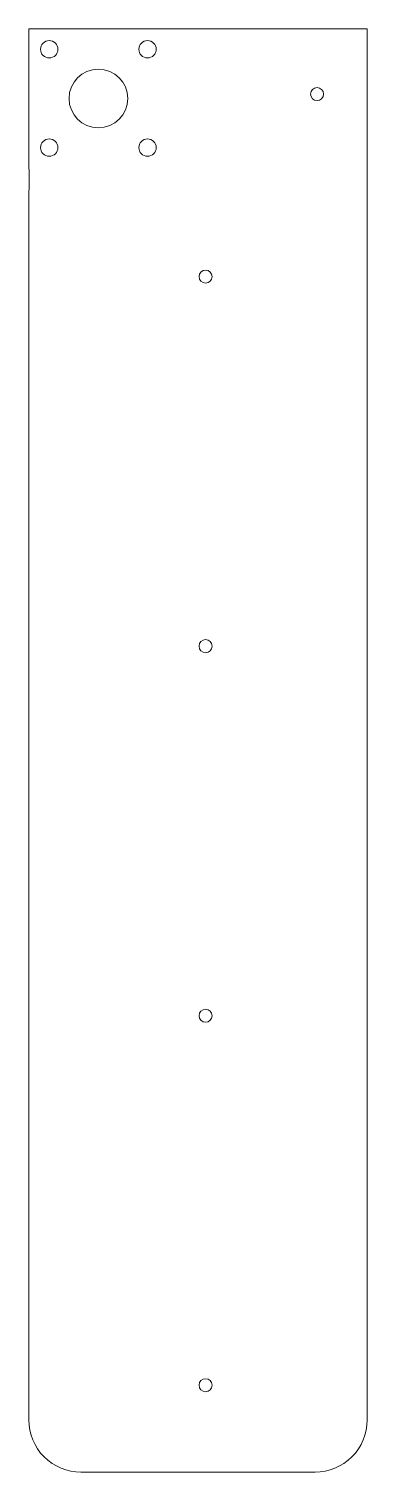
# Model space of a CAD drawing. Header units: millimetres. Extents: x -115 to -37, y -168 to 164.
import ezdxf

# ---------------------------------------------------------------- set-up
doc = ezdxf.new("R2010")
doc.units = ezdxf.units.MM

msp = doc.modelspace()

# ---------------------------------------------------------------- linework, layer by layer
at = {"color": 7, "linetype": 'Continuous', "lineweight": 15}
msp.add_lwpolyline([(-115.03, 126.73), (-115.03, -155.89, 0.414214), (-103.03, -167.89), (-49.17, -167.89, 0.414214), (-37.17, -155.89), (-37.17, 164.11), (-115.03, 164.11), (-115.03, 132.11, -0.028044)], format="xyb", close=True, dxfattribs=at)
for centre, radius in [((-110.35, 159.42), 2), ((-87.72, 159.42), 2), ((-99.03, 148.11), 6.75), ((-48.7, 149.11), 1.5), ((-110.35, 136.8), 2), ((-87.72, 136.8), 2), ((-74.36, 107.11), 1.5), ((-74.36, 22.11), 1.5), ((-74.36, -62.89), 1.5), ((-74.36, -147.89), 1.5)]:
    msp.add_circle(centre, radius, dxfattribs=at)

doc.saveas('drawing.dxf')
